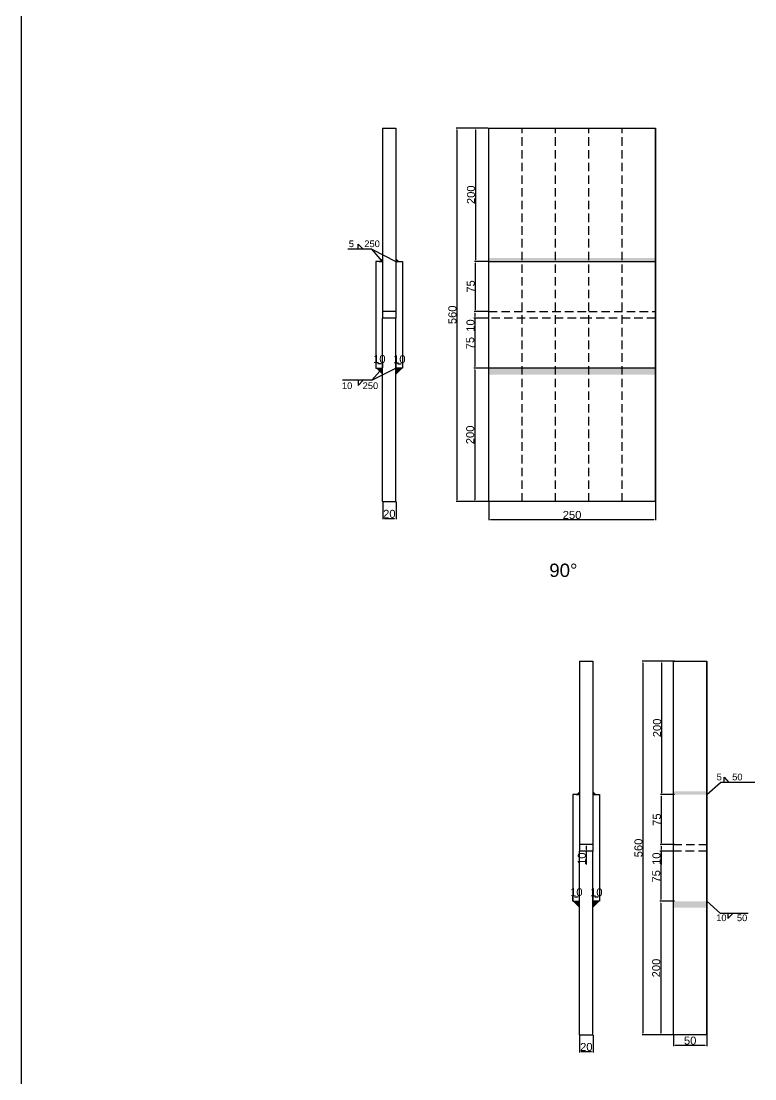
# Model space of a CAD drawing. Header units: millimetres. Extents: x 1455 to 24185, y -7314 to 4772.
# Drawn here: x 14772 to 15872, y -6235 to -4649 of the extents above; entities that cross this region are included whole.
import ezdxf

# ---------------------------------------------------------------- set-up
doc = ezdxf.new("R2010")
doc.units = ezdxf.units.MM
doc.linetypes.add('DASHED', pattern=[19.05, 12.7, -6.35])
doc.layers.add('焊缝', color=250, linetype='Continuous')
doc.styles.get("Standard").update_dxf_attribs({"font": 'arial.ttf'})
doc.dimstyles.new('ISO-25-JHF', dxfattribs={"dimtxt": 12, "dimasz": 2.5, "dimexe": 1.25, "dimexo": 0.625, "dimtad": 1, "dimtxsty": 'Standard', "dimcen": 2.5, "dimadec": 0, "dimazin": 0, "dimtfac": 1, "dimtmove": 0, "dimatfit": 3, "dimfxl": 1, "dimarcsym": 0})

# ---------------------------------------------------------------- blocks, each defined once
blk = doc.blocks.new('*D2009')
at = {"color": 0, "lineweight": -2, "transparency": 16777216}
for p, q in [((15751.6, -5608.7), (15731.2, -5608.7)), ((15732.4, -5611.2), (15732.4, -5806.2)), ((15751.6, -5808.7), (15731.2, -5808.7))]:
    blk.add_line(p, q, dxfattribs=at)
at = {"color": 0, "transparency": 16777216}
for points in [[(15732, -5611.2), (15732.9, -5611.2), (15732.4, -5608.7)], [(15732, -5806.2), (15732.9, -5806.2), (15732.4, -5808.7)]]:
    blk.add_solid(points, dxfattribs=at)
at = {"layer": 'Defpoints', "color": 0, "transparency": 16777216}
for p in [(15752.2, -5608.7), (15732.4, -5808.7), (15752.2, -5808.7)]:
    blk.add_point(p, dxfattribs=at)
at = {"color": 0, "transparency": 16777216, "insert": (15725.7, -5708.7), "char_height": 12, "attachment_point": 5, "rotation": 90}
blk.add_mtext('200', dxfattribs=at)
blk = doc.blocks.new('*D2010')
at = {"color": 0, "lineweight": -2, "transparency": 16777216}
for p, q in [((15751.6, -5808.7), (15730.8, -5808.7)), ((15732, -5811.2), (15732, -5881.2)), ((15751.6, -5883.7), (15730.8, -5883.7))]:
    blk.add_line(p, q, dxfattribs=at)
at = {"color": 0, "transparency": 16777216}
for points in [[(15731.6, -5811.2), (15732.4, -5811.2), (15732, -5808.7)], [(15731.6, -5881.2), (15732.4, -5881.2), (15732, -5883.7)]]:
    blk.add_solid(points, dxfattribs=at)
at = {"layer": 'Defpoints', "color": 0, "transparency": 16777216}
for p in [(15752.2, -5808.7), (15732, -5883.7), (15752.2, -5883.7)]:
    blk.add_point(p, dxfattribs=at)
at = {"color": 0, "transparency": 16777216, "insert": (15725.3, -5846.2), "char_height": 12, "attachment_point": 5, "rotation": 90}
blk.add_mtext('75', dxfattribs=at)
blk = doc.blocks.new('*D2011')
at = {"color": 0, "lineweight": -2, "transparency": 16777216}
for p, q in [((15751.6, -5883.7), (15730.4, -5883.7)), ((15751.6, -5893.7), (15730.4, -5893.7)), ((15731.6, -5886.2), (15731.6, -5891.2)), ((15731.6, -5893.7), (15731.6, -5913.4))]:
    blk.add_line(p, q, dxfattribs=at)
at = {"color": 0, "transparency": 16777216}
for points in [[(15731.2, -5886.2), (15732, -5886.2), (15731.6, -5883.7)], [(15731.2, -5891.2), (15732, -5891.2), (15731.6, -5893.7)]]:
    blk.add_solid(points, dxfattribs=at)
at = {"layer": 'Defpoints', "color": 0, "transparency": 16777216}
for p in [(15731.6, -5893.7), (15752.2, -5883.7), (15752.2, -5893.7)]:
    blk.add_point(p, dxfattribs=at)
at = {"color": 0, "transparency": 16777216, "insert": (15724.8, -5904.8), "char_height": 12, "attachment_point": 5, "rotation": 90}
blk.add_mtext('10', dxfattribs=at)
blk = doc.blocks.new('*D2012')
at = {"color": 0, "lineweight": -2, "transparency": 16777216}
for p, q in [((15751.6, -5893.7), (15729.9, -5893.7)), ((15731.2, -5896.2), (15731.2, -5966.2)), ((15751.6, -5968.7), (15729.9, -5968.7))]:
    blk.add_line(p, q, dxfattribs=at)
at = {"color": 0, "transparency": 16777216}
for points in [[(15730.8, -5896.2), (15731.6, -5896.2), (15731.2, -5893.7)], [(15730.8, -5966.2), (15731.6, -5966.2), (15731.2, -5968.7)]]:
    blk.add_solid(points, dxfattribs=at)
at = {"layer": 'Defpoints', "color": 0, "transparency": 16777216}
for p in [(15752.2, -5893.7), (15731.2, -5968.7), (15752.2, -5968.7)]:
    blk.add_point(p, dxfattribs=at)
at = {"color": 0, "transparency": 16777216, "insert": (15724.5, -5931.2), "char_height": 12, "attachment_point": 5, "rotation": 90}
blk.add_mtext('75', dxfattribs=at)
blk = doc.blocks.new('*D2013')
at = {"color": 0, "lineweight": -2, "transparency": 16777216}
for p, q in [((15751.6, -5968.7), (15729.9, -5968.7)), ((15731.2, -5971.2), (15731.2, -6166.2)), ((15751.6, -6168.7), (15729.9, -6168.7))]:
    blk.add_line(p, q, dxfattribs=at)
at = {"color": 0, "transparency": 16777216}
for points in [[(15730.8, -5971.2), (15731.6, -5971.2), (15731.2, -5968.7)], [(15730.8, -6166.2), (15731.6, -6166.2), (15731.2, -6168.7)]]:
    blk.add_solid(points, dxfattribs=at)
at = {"layer": 'Defpoints', "color": 0, "transparency": 16777216}
for p in [(15752.2, -5968.7), (15731.2, -6168.7), (15752.2, -6168.7)]:
    blk.add_point(p, dxfattribs=at)
at = {"color": 0, "transparency": 16777216, "insert": (15724.4, -6068.7), "char_height": 12, "attachment_point": 5, "rotation": 90}
blk.add_mtext('200', dxfattribs=at)
blk = doc.blocks.new('*D2014')
at = {"color": 0, "lineweight": -2, "transparency": 16777216}
for p, q in [((15751.6, -5608.7), (15703.3, -5608.7)), ((15704.5, -5611.2), (15704.5, -6166.2)), ((15751.6, -6168.7), (15703.3, -6168.7))]:
    blk.add_line(p, q, dxfattribs=at)
at = {"color": 0, "transparency": 16777216}
for points in [[(15704.1, -5611.2), (15704.9, -5611.2), (15704.5, -5608.7)], [(15704.1, -6166.2), (15704.9, -6166.2), (15704.5, -6168.7)]]:
    blk.add_solid(points, dxfattribs=at)
at = {"layer": 'Defpoints', "color": 0, "transparency": 16777216}
for p in [(15752.2, -5608.7), (15704.5, -6168.7), (15752.2, -6168.7)]:
    blk.add_point(p, dxfattribs=at)
at = {"color": 0, "transparency": 16777216, "insert": (15697.8, -5888.7), "char_height": 12, "attachment_point": 5, "rotation": 90}
blk.add_mtext('560', dxfattribs=at)
blk = doc.blocks.new('*D2015')
at = {"color": 0, "lineweight": -2, "transparency": 16777216}
for p, q in [((15750.3, -6169.3), (15750.3, -6185.6)), ((15800.3, -6169.3), (15800.3, -6185.6)), ((15752.8, -6184.3), (15797.8, -6184.3))]:
    blk.add_line(p, q, dxfattribs=at)
at = {"color": 0, "transparency": 16777216}
for points in [[(15752.8, -6183.9), (15752.8, -6184.7), (15750.3, -6184.3)], [(15797.8, -6183.9), (15797.8, -6184.7), (15800.3, -6184.3)]]:
    blk.add_solid(points, dxfattribs=at)
at = {"layer": 'Defpoints', "color": 0, "transparency": 16777216}
for p in [(15750.3, -6168.7), (15800.3, -6168.7), (15800.3, -6184.3)]:
    blk.add_point(p, dxfattribs=at)
at = {"color": 0, "transparency": 16777216, "insert": (15775.3, -6177.6), "char_height": 12, "attachment_point": 5}
blk.add_mtext('50', dxfattribs=at)
blk = doc.blocks.new('*D2400')
at = {"color": 0, "lineweight": -2, "transparency": 16777216}
for p, q in [((15609.6, -6169.3), (15609.6, -6195.1)), ((15629.6, -6169.3), (15629.6, -6195.1)), ((15612.1, -6193.9), (15627.1, -6193.9))]:
    blk.add_line(p, q, dxfattribs=at)
at = {"color": 0, "transparency": 16777216}
for points in [[(15612.1, -6193.5), (15612.1, -6194.3), (15609.6, -6193.9)], [(15627.1, -6193.5), (15627.1, -6194.3), (15629.6, -6193.9)]]:
    blk.add_solid(points, dxfattribs=at)
at = {"layer": 'Defpoints', "color": 0, "transparency": 16777216}
for p in [(15609.6, -6168.7), (15629.6, -6168.7), (15629.6, -6193.9)]:
    blk.add_point(p, dxfattribs=at)
at = {"color": 0, "transparency": 16777216, "insert": (15619.6, -6187.1), "char_height": 12, "attachment_point": 5}
blk.add_mtext('20', dxfattribs=at)
blk = doc.blocks.new('*D2401')
at = {"color": 0, "lineweight": -2, "transparency": 16777216}
for p, q in [((15599.6, -5968), (15599.6, -5960.5)), ((15602.1, -5961.8), (15607.1, -5961.8)), ((15609.6, -5968), (15609.6, -5960.5))]:
    blk.add_line(p, q, dxfattribs=at)
at = {"color": 0, "transparency": 16777216}
for points in [[(15602.1, -5961.4), (15602.1, -5962.2), (15599.6, -5961.8)], [(15607.1, -5961.4), (15607.1, -5962.2), (15609.6, -5961.8)]]:
    blk.add_solid(points, dxfattribs=at)
at = {"layer": 'Defpoints', "color": 0, "transparency": 16777216}
for p in [(15609.6, -5961.8), (15599.6, -5968.7), (15609.6, -5968.7)]:
    blk.add_point(p, dxfattribs=at)
at = {"color": 0, "transparency": 16777216, "insert": (15604.6, -5955), "char_height": 12, "attachment_point": 5}
blk.add_mtext('10', dxfattribs=at)
blk = doc.blocks.new('*D2402')
at = {"color": 0, "lineweight": -2, "transparency": 16777216}
for p, q in [((15629.6, -5968), (15629.6, -5960.8)), ((15632.1, -5962), (15637.1, -5962)), ((15639.6, -5968), (15639.6, -5960.8))]:
    blk.add_line(p, q, dxfattribs=at)
at = {"color": 0, "transparency": 16777216}
for points in [[(15632.1, -5961.6), (15632.1, -5962.4), (15629.6, -5962)], [(15637.1, -5961.6), (15637.1, -5962.4), (15639.6, -5962)]]:
    blk.add_solid(points, dxfattribs=at)
at = {"layer": 'Defpoints', "color": 0, "transparency": 16777216}
for p in [(15639.6, -5962), (15629.6, -5968.7), (15639.6, -5968.7)]:
    blk.add_point(p, dxfattribs=at)
at = {"color": 0, "transparency": 16777216, "insert": (15634.6, -5955.3), "char_height": 12, "attachment_point": 5}
blk.add_mtext('10', dxfattribs=at)
blk = doc.blocks.new('*D2406')
at = {"color": 0, "lineweight": -2, "transparency": 16777216}
for p, q in [((15628.9, -5883.7), (15618.3, -5883.7)), ((15628.9, -5893.7), (15618.3, -5893.7)), ((15619.6, -5886.2), (15619.6, -5891.2)), ((15619.6, -5893.7), (15619.6, -5913.4))]:
    blk.add_line(p, q, dxfattribs=at)
at = {"color": 0, "transparency": 16777216}
for points in [[(15619.1, -5886.2), (15620, -5886.2), (15619.6, -5883.7)], [(15619.1, -5891.2), (15620, -5891.2), (15619.6, -5893.7)]]:
    blk.add_solid(points, dxfattribs=at)
at = {"layer": 'Defpoints', "color": 0, "transparency": 16777216}
for p in [(15619.6, -5893.7), (15629.6, -5883.7), (15629.6, -5893.7)]:
    blk.add_point(p, dxfattribs=at)
at = {"color": 0, "transparency": 16777216, "insert": (15612.8, -5904.8), "char_height": 12, "attachment_point": 5, "rotation": 90}
blk.add_mtext('10', dxfattribs=at)
blk = doc.blocks.new('*D2796')
at = {"color": 0, "lineweight": -2, "transparency": 16777216}
for p, q in [((15473.2, -5370), (15473.2, -5397.5)), ((15723.2, -5370), (15723.2, -5397.5)), ((15475.7, -5396.3), (15720.7, -5396.3))]:
    blk.add_line(p, q, dxfattribs=at)
at = {"color": 0, "transparency": 16777216}
for points in [[(15475.7, -5395.9), (15475.7, -5396.7), (15473.2, -5396.3)], [(15720.7, -5395.9), (15720.7, -5396.7), (15723.2, -5396.3)]]:
    blk.add_solid(points, dxfattribs=at)
at = {"layer": 'Defpoints', "color": 0, "transparency": 16777216}
for p in [(15473.2, -5369.4), (15723.2, -5369.4), (15723.2, -5396.3)]:
    blk.add_point(p, dxfattribs=at)
at = {"color": 0, "transparency": 16777216, "insert": (15598.2, -5389.5), "char_height": 12, "attachment_point": 5}
blk.add_mtext('250', dxfattribs=at)
blk = doc.blocks.new('*D2797')
at = {"color": 0, "lineweight": -2, "transparency": 16777216}
for p, q in [((15472.6, -4809.4), (15452.2, -4809.4)), ((15453.5, -4811.9), (15453.5, -5006.9)), ((15472.6, -5009.4), (15452.2, -5009.4))]:
    blk.add_line(p, q, dxfattribs=at)
at = {"color": 0, "transparency": 16777216}
for points in [[(15453, -4811.9), (15453.9, -4811.9), (15453.5, -4809.4)], [(15453, -5006.9), (15453.9, -5006.9), (15453.5, -5009.4)]]:
    blk.add_solid(points, dxfattribs=at)
at = {"layer": 'Defpoints', "color": 0, "transparency": 16777216}
for p in [(15473.2, -4809.4), (15453.5, -5009.4), (15473.2, -5009.4)]:
    blk.add_point(p, dxfattribs=at)
at = {"color": 0, "transparency": 16777216, "insert": (15446.7, -4909.4), "char_height": 12, "attachment_point": 5, "rotation": 90}
blk.add_mtext('200', dxfattribs=at)
blk = doc.blocks.new('*D2798')
at = {"color": 0, "lineweight": -2, "transparency": 16777216}
for p, q in [((15472.6, -5009.4), (15451.8, -5009.4)), ((15453, -5011.9), (15453, -5081.9)), ((15472.6, -5084.4), (15451.8, -5084.4))]:
    blk.add_line(p, q, dxfattribs=at)
at = {"color": 0, "transparency": 16777216}
for points in [[(15452.6, -5011.9), (15453.5, -5011.9), (15453, -5009.4)], [(15452.6, -5081.9), (15453.5, -5081.9), (15453, -5084.4)]]:
    blk.add_solid(points, dxfattribs=at)
at = {"layer": 'Defpoints', "color": 0, "transparency": 16777216}
for p in [(15473.2, -5009.4), (15453, -5084.4), (15473.2, -5084.4)]:
    blk.add_point(p, dxfattribs=at)
at = {"color": 0, "transparency": 16777216, "insert": (15446.3, -5046.9), "char_height": 12, "attachment_point": 5, "rotation": 90}
blk.add_mtext('75', dxfattribs=at)
blk = doc.blocks.new('*D2799')
at = {"color": 0, "lineweight": -2, "transparency": 16777216}
for p, q in [((15472.6, -5084.4), (15451.4, -5084.4)), ((15452.6, -5086.9), (15452.6, -5091.9)), ((15472.6, -5094.4), (15451.4, -5094.4)), ((15452.6, -5094.4), (15452.6, -5114.1))]:
    blk.add_line(p, q, dxfattribs=at)
at = {"color": 0, "transparency": 16777216}
for points in [[(15452.2, -5086.9), (15453, -5086.9), (15452.6, -5084.4)], [(15452.2, -5091.9), (15453, -5091.9), (15452.6, -5094.4)]]:
    blk.add_solid(points, dxfattribs=at)
at = {"layer": 'Defpoints', "color": 0, "transparency": 16777216}
for p in [(15473.2, -5084.4), (15452.6, -5094.4), (15473.2, -5094.4)]:
    blk.add_point(p, dxfattribs=at)
at = {"color": 0, "transparency": 16777216, "insert": (15445.9, -5105.5), "char_height": 12, "attachment_point": 5, "rotation": 90}
blk.add_mtext('10', dxfattribs=at)
blk = doc.blocks.new('*D2800')
at = {"color": 0, "lineweight": -2, "transparency": 16777216}
for p, q in [((15472.6, -5094.4), (15451, -5094.4)), ((15452.2, -5096.9), (15452.2, -5166.9)), ((15472.6, -5169.4), (15451, -5169.4))]:
    blk.add_line(p, q, dxfattribs=at)
at = {"color": 0, "transparency": 16777216}
for points in [[(15451.8, -5096.9), (15452.6, -5096.9), (15452.2, -5094.4)], [(15451.8, -5166.9), (15452.6, -5166.9), (15452.2, -5169.4)]]:
    blk.add_solid(points, dxfattribs=at)
at = {"layer": 'Defpoints', "color": 0, "transparency": 16777216}
for p in [(15473.2, -5094.4), (15452.2, -5169.4), (15473.2, -5169.4)]:
    blk.add_point(p, dxfattribs=at)
at = {"color": 0, "transparency": 16777216, "insert": (15445.5, -5131.9), "char_height": 12, "attachment_point": 5, "rotation": 90}
blk.add_mtext('75', dxfattribs=at)
blk = doc.blocks.new('*D2801')
at = {"color": 0, "lineweight": -2, "transparency": 16777216}
for p, q in [((15472.6, -5169.4), (15451, -5169.4)), ((15452.2, -5171.9), (15452.2, -5366.9)), ((15472.6, -5369.4), (15451, -5369.4))]:
    blk.add_line(p, q, dxfattribs=at)
at = {"color": 0, "transparency": 16777216}
for points in [[(15451.8, -5171.9), (15452.6, -5171.9), (15452.2, -5169.4)], [(15451.8, -5366.9), (15452.6, -5366.9), (15452.2, -5369.4)]]:
    blk.add_solid(points, dxfattribs=at)
at = {"layer": 'Defpoints', "color": 0, "transparency": 16777216}
for p in [(15473.2, -5169.4), (15452.2, -5369.4), (15473.2, -5369.4)]:
    blk.add_point(p, dxfattribs=at)
at = {"color": 0, "transparency": 16777216, "insert": (15445.5, -5269.4), "char_height": 12, "attachment_point": 5, "rotation": 90}
blk.add_mtext('200', dxfattribs=at)
blk = doc.blocks.new('*D2802')
at = {"color": 0, "lineweight": -2, "transparency": 16777216}
for p, q in [((15472.6, -4809.4), (15424.3, -4809.4)), ((15425.6, -4811.9), (15425.6, -5366.9)), ((15472.6, -5369.4), (15424.3, -5369.4))]:
    blk.add_line(p, q, dxfattribs=at)
at = {"color": 0, "transparency": 16777216}
for points in [[(15425.1, -4811.9), (15426, -4811.9), (15425.6, -4809.4)], [(15425.1, -5366.9), (15426, -5366.9), (15425.6, -5369.4)]]:
    blk.add_solid(points, dxfattribs=at)
at = {"layer": 'Defpoints', "color": 0, "transparency": 16777216}
for p in [(15473.2, -4809.4), (15425.6, -5369.4), (15473.2, -5369.4)]:
    blk.add_point(p, dxfattribs=at)
at = {"color": 0, "transparency": 16777216, "insert": (15418.8, -5089.4), "char_height": 12, "attachment_point": 5, "rotation": 90}
blk.add_mtext('560', dxfattribs=at)
blk = doc.blocks.new('*D2806')
at = {"color": 0, "lineweight": -2, "transparency": 16777216}
for p, q in [((15314.2, -5370), (15314.2, -5395.8)), ((15334.2, -5370), (15334.2, -5395.8)), ((15316.7, -5394.6), (15331.7, -5394.6))]:
    blk.add_line(p, q, dxfattribs=at)
at = {"color": 0, "transparency": 16777216}
for points in [[(15316.7, -5394.2), (15316.7, -5395), (15314.2, -5394.6)], [(15331.7, -5394.2), (15331.7, -5395), (15334.2, -5394.6)]]:
    blk.add_solid(points, dxfattribs=at)
at = {"layer": 'Defpoints', "color": 0, "transparency": 16777216}
for p in [(15314.2, -5369.4), (15334.2, -5369.4), (15334.2, -5394.6)]:
    blk.add_point(p, dxfattribs=at)
at = {"color": 0, "transparency": 16777216, "insert": (15324.2, -5387.8), "char_height": 12, "attachment_point": 5}
blk.add_mtext('20', dxfattribs=at)
blk = doc.blocks.new('*D2807')
at = {"color": 0, "lineweight": -2, "transparency": 16777216}
for p, q in [((15304.2, -5168.8), (15304.2, -5161.2)), ((15306.7, -5162.5), (15311.7, -5162.5)), ((15314.2, -5168.8), (15314.2, -5161.2))]:
    blk.add_line(p, q, dxfattribs=at)
at = {"color": 0, "transparency": 16777216}
for points in [[(15306.7, -5162.1), (15306.7, -5162.9), (15304.2, -5162.5)], [(15311.7, -5162.1), (15311.7, -5162.9), (15314.2, -5162.5)]]:
    blk.add_solid(points, dxfattribs=at)
at = {"layer": 'Defpoints', "color": 0, "transparency": 16777216}
for p in [(15304.2, -5169.4), (15314.2, -5162.5), (15314.2, -5169.4)]:
    blk.add_point(p, dxfattribs=at)
at = {"color": 0, "transparency": 16777216, "insert": (15309.2, -5155.7), "char_height": 12, "attachment_point": 5}
blk.add_mtext('10', dxfattribs=at)
blk = doc.blocks.new('*D2808')
at = {"color": 0, "lineweight": -2, "transparency": 16777216}
for p, q in [((15334.2, -5168.8), (15334.2, -5161.5)), ((15336.7, -5162.7), (15341.7, -5162.7)), ((15344.2, -5168.8), (15344.2, -5161.5))]:
    blk.add_line(p, q, dxfattribs=at)
at = {"color": 0, "transparency": 16777216}
for points in [[(15336.7, -5162.3), (15336.7, -5163.1), (15334.2, -5162.7)], [(15341.7, -5162.3), (15341.7, -5163.1), (15344.2, -5162.7)]]:
    blk.add_solid(points, dxfattribs=at)
at = {"layer": 'Defpoints', "color": 0, "transparency": 16777216}
for p in [(15334.2, -5169.4), (15344.2, -5162.7), (15344.2, -5169.4)]:
    blk.add_point(p, dxfattribs=at)
at = {"color": 0, "transparency": 16777216, "insert": (15339.2, -5156), "char_height": 12, "attachment_point": 5}
blk.add_mtext('10', dxfattribs=at)

msp = doc.modelspace()

# ---------------------------------------------------------------- hatches: boundary and pattern name
at = {"layer": '焊缝'}
h = msp.add_hatch(color=250, dxfattribs=at)
h.dxf.hatch_style = 1
h.paths.add_polyline_path([(15314.159, -5004.378), (15309.159, -5009.378), (15314.159, -5009.378)])
h = msp.add_hatch(color=250, dxfattribs=at)
h.dxf.hatch_style = 1
h.paths.add_polyline_path([(15334.159, -5004.378), (15339.159, -5009.378), (15334.159, -5009.378)])
h = msp.add_hatch(color=250, dxfattribs=at)
h.dxf.hatch_style = 1
h.paths.add_polyline_path([(15473.208, -5004.33), (15473.208, -5009.33), (15723.208, -5009.33), (15723.208, -5004.33)])
h = msp.add_hatch(color=250, dxfattribs=at)
h.dxf.hatch_style = 1
h.paths.add_polyline_path([(15314.159, -5179.378), (15304.159, -5169.378), (15314.159, -5169.378)])
h = msp.add_hatch(color=250, dxfattribs=at)
h.dxf.hatch_style = 1
h.paths.add_polyline_path([(15334.159, -5179.378), (15344.159, -5169.378), (15334.159, -5169.378)])
h = msp.add_hatch(color=250, dxfattribs=at)
h.dxf.hatch_style = 1
h.paths.add_polyline_path([(15473.208, -5168.948), (15473.208, -5178.948), (15723.208, -5178.948), (15723.208, -5168.948)])
h = msp.add_hatch(color=250, dxfattribs=at)
h.dxf.hatch_style = 1
h.paths.add_polyline_path([(15750.295, -5803.626), (15750.295, -5808.674), (15800.295, -5808.674), (15800.295, -5803.626)])
h = msp.add_hatch(color=250, dxfattribs=at)
h.dxf.hatch_style = 1
h.paths.add_polyline_path([(15609.566, -5803.674), (15604.566, -5808.674), (15609.566, -5808.674)])
h = msp.add_hatch(color=250, dxfattribs=at)
h.dxf.hatch_style = 1
h.paths.add_polyline_path([(15629.566, -5803.674), (15634.566, -5808.674), (15629.566, -5808.674)])
h = msp.add_hatch(color=250, dxfattribs=at)
h.dxf.hatch_style = 1
h.paths.add_polyline_path([(15609.566, -5978.674), (15599.566, -5968.674), (15609.566, -5968.674)])
h = msp.add_hatch(color=250, dxfattribs=at)
h.dxf.hatch_style = 1
h.paths.add_polyline_path([(15629.566, -5978.674), (15639.566, -5968.674), (15629.566, -5968.674)])
h = msp.add_hatch(color=250, dxfattribs=at)
h.dxf.hatch_style = 1
h.paths.add_polyline_path([(15750.295, -5968.674), (15750.295, -5978.244), (15800.295, -5978.244), (15800.295, -5968.674)])

# ---------------------------------------------------------------- linework, layer by layer
for p, q in [((14772.062, -1984.26), (14772.062, -7313.996)), ((15314.159, -4809.378), (15334.159, -4809.378)), ((15314.159, -4809.378), (15314.159, -5084.378)), ((15334.159, -4809.378), (15334.159, -5084.378)), ((15473.208, -4809.378), (15623.208, -4809.378)), ((15473.208, -5369.378), (15473.208, -4809.378)), ((15523.208, -4809.378), (15623.208, -4809.378)), ((15623.208, -4809.378), (15723.208, -4809.378)), ((15723.208, -4809.378), (15723.208, -5369.378)), ((15723.208, -5369.378), (15723.208, -4809.378)), ((15297.768, -4991.188), (15261.864, -4991.188)), ((15277.655, -4991.188), (15277.655, -4983.424)), ((15277.655, -4983.424), (15284.887, -4991.188)), ((15314.159, -5009.378), (15297.768, -4991.188)), ((15297.768, -4991.188), (15334.159, -5009.378)), ((15314.159, -5009.378), (15304.159, -5009.378)), ((15304.159, -5009.378), (15304.159, -5169.378)), ((15309.159, -5009.378), (15314.159, -5009.378)), ((15334.159, -5009.378), (15344.159, -5009.378)), ((15344.159, -5009.378), (15344.159, -5169.378)), ((15473.208, -5009.378), (15523.208, -5009.378)), ((15523.208, -5009.378), (15623.208, -5009.378)), ((15623.208, -5009.378), (15723.208, -5009.378)), ((15334.159, -5084.378), (15314.159, -5084.378)), ((15314.159, -5084.378), (15314.159, -5094.378)), ((15334.159, -5084.378), (15334.159, -5094.378)), ((15334.159, -5094.378), (15314.159, -5094.378)), ((15314.159, -5369.378), (15314.159, -5094.378)), ((15334.159, -5369.378), (15334.159, -5094.378)), ((15314.159, -5169.378), (15297.768, -5187.568)), ((15297.768, -5187.568), (15334.159, -5169.378)), ((15304.159, -5169.378), (15314.159, -5169.378)), ((15344.159, -5169.378), (15334.159, -5169.378)), ((15523.208, -5169.378), (15473.208, -5169.378)), ((15623.208, -5169.378), (15523.208, -5169.378)), ((15723.208, -5169.378), (15623.208, -5169.378)), ((15297.768, -5187.568), (15254.186, -5187.568)), ((15277.655, -5187.568), (15277.655, -5195.332)), ((15277.655, -5195.332), (15284.887, -5187.568)), ((15314.159, -5369.378), (15334.159, -5369.378)), ((15723.208, -5369.378), (15473.208, -5369.378)), ((15609.566, -5608.674), (15629.566, -5608.674)), ((15609.566, -5608.674), (15609.566, -5883.674)), ((15629.566, -5608.674), (15629.566, -5883.674)), ((15750.295, -5608.674), (15800.295, -5608.674)), ((15750.295, -6168.674), (15750.295, -5608.674)), ((15800.295, -5608.674), (15800.295, -6168.674)), ((15800.295, -6168.674), (15800.295, -5608.674)), ((15826.2, -5790.485), (15826.2, -5782.72)), ((15826.2, -5782.72), (15833.432, -5790.485)), ((15800.295, -5808.674), (15820.55, -5790.485)), ((15872.308, -5790.485), (15820.55, -5790.485)), ((15609.566, -5808.674), (15599.566, -5808.674)), ((15599.566, -5808.674), (15599.566, -5968.674)), ((15604.566, -5808.674), (15609.566, -5808.674)), ((15629.566, -5808.674), (15639.566, -5808.674)), ((15639.566, -5808.674), (15639.566, -5968.674)), ((15629.566, -5883.674), (15609.566, -5883.674)), ((15609.566, -5883.674), (15609.566, -5893.674)), ((15629.566, -5893.674), (15609.566, -5893.674)), ((15609.566, -6168.674), (15609.566, -5893.674)), ((15629.566, -5883.674), (15629.566, -5893.674)), ((15629.566, -6168.674), (15629.566, -5893.674)), ((15599.566, -5968.674), (15609.566, -5968.674)), ((15639.566, -5968.674), (15629.566, -5968.674)), ((15800.295, -5968.674), (15820.55, -5986.864)), ((15862.158, -5986.864), (15820.55, -5986.864)), ((15832.033, -5986.864), (15832.033, -5994.629)), ((15832.033, -5994.629), (15839.265, -5986.864)), ((15609.566, -6168.674), (15629.566, -6168.674)), ((15800.295, -6168.674), (15750.295, -6168.674))]:
    msp.add_line(p, q)
at = {"linetype": 'DASHED'}
for p, q in [((15523.208, -5369.378), (15523.208, -4809.378)), ((15573.208, -5369.378), (15573.208, -4809.378)), ((15623.208, -5369.378), (15623.208, -4809.378)), ((15673.208, -5369.378), (15673.208, -4809.378)), ((15473.208, -5084.378), (15623.208, -5084.378)), ((15623.208, -5084.378), (15723.208, -5084.378)), ((15623.208, -5094.378), (15473.208, -5094.378)), ((15723.208, -5094.378), (15623.208, -5094.378)), ((15750.295, -5883.674), (15800.295, -5883.674)), ((15800.295, -5893.674), (15750.295, -5893.674))]:
    msp.add_line(p, q, dxfattribs=at)

# ---------------------------------------------------------------- texts
for s, width, insert, char_height, attachment_point in [('5    250', 68.30832, (15263.361, -4977.91), 10, 1), ('\\pt0;10    250', 68.30832, (15253.1, -5200.861), 10, 7), ('90° ', 70.10425, (15564.041, -5462.414), 20, 1), ('5    50', 68.30832, (15815.025, -5777.291), 10, 1), ('10    50', 68.30832, (15814.332, -5998.577), 10, 7)]:
    msp.add_mtext_dynamic_manual_height_columns(s, width=width, gutter_width=12.5, heights=[0], dxfattribs=dict(insert=insert, char_height=char_height, attachment_point=attachment_point))

# ---------------------------------------------------------------- dimensions: what is measured, and where the dimension line sits
for p1, p2, distance, picture, middle in [((15473.208, -4809.378), (15473.208, -5369.378), -47.646, '*D2802', (15418.81, -5089.378)), ((15473.208, -4809.378), (15473.208, -5009.378), -19.743, '*D2797', (15446.713, -4909.378)), ((15473.208, -5009.378), (15473.208, -5084.378), -20.16, '*D2798', (15446.321, -5046.878)), ((15473.208, -5084.378), (15473.208, -5094.378), -20.577, '*D2799', (15445.879, -5105.512)), ((15473.208, -5094.378), (15473.208, -5169.378), -20.993, '*D2800', (15445.487, -5131.878)), ((15473.208, -5169.378), (15473.208, -5369.378), -20.993, '*D2801', (15445.463, -5269.378)), ((15473.208, -5369.378), (15723.208, -5369.378), -26.894, '*D2796', (15598.208, -5389.52)), ((15752.178, -5608.674), (15752.178, -6168.674), -47.646, '*D2014', (15697.78, -5888.674)), ((15752.178, -5608.674), (15752.178, -5808.674), -19.743, '*D2009', (15725.683, -5708.674)), ((15752.178, -5808.674), (15752.178, -5883.674), -20.16, '*D2010', (15725.29, -5846.174)), ((15629.566, -5883.674), (15629.566, -5893.674), -10, '*D2406', (15612.814, -5904.809)), ((15752.178, -5893.674), (15752.178, -5968.674), -20.993, '*D2012', (15724.457, -5931.174)), ((15752.178, -5883.674), (15752.178, -5893.674), -20.577, '*D2011', (15724.849, -5904.809)), ((15752.178, -5968.674), (15752.178, -6168.674), -20.993, '*D2013', (15724.433, -6068.674)), ((15750.295, -6168.674), (15800.295, -6168.674), -15.639, '*D2015', (15775.295, -6177.562))]:
    dim = msp.add_aligned_dim(p1=p1, p2=p2, distance=distance, dimstyle='ISO-25-JHF')
    dim.commit()
    dim.dimension.update_dxf_attribs({"geometry": picture, "text_midpoint": middle})
for base, p1, p2, picture, middle in [((15314.159, -5162.495), (15304.159, -5169.378), (15314.159, -5169.378), '*D2807', (15309.159, -5162.495)), ((15344.159, -5162.709), (15334.159, -5169.378), (15344.159, -5169.378), '*D2808', (15339.159, -5162.709)), ((15334.159, -5394.576), (15314.159, -5369.378), (15334.159, -5369.378), '*D2806', (15324.159, -5394.576)), ((15609.566, -5961.792), (15599.566, -5968.674), (15609.566, -5968.674), '*D2401', (15604.566, -5961.792)), ((15639.566, -5962.006), (15629.566, -5968.674), (15639.566, -5968.674), '*D2402', (15634.566, -5962.006)), ((15629.566, -6193.873), (15609.566, -6168.674), (15629.566, -6168.674), '*D2400', (15619.566, -6193.873))]:
    dim = msp.add_linear_dim(base=base, p1=p1, p2=p2, angle=0, dimstyle='ISO-25-JHF')
    dim.commit()
    dim.dimension.update_dxf_attribs({"geometry": picture, "text_midpoint": middle, "dimtype": 161})

doc.saveas('drawing.dxf')
